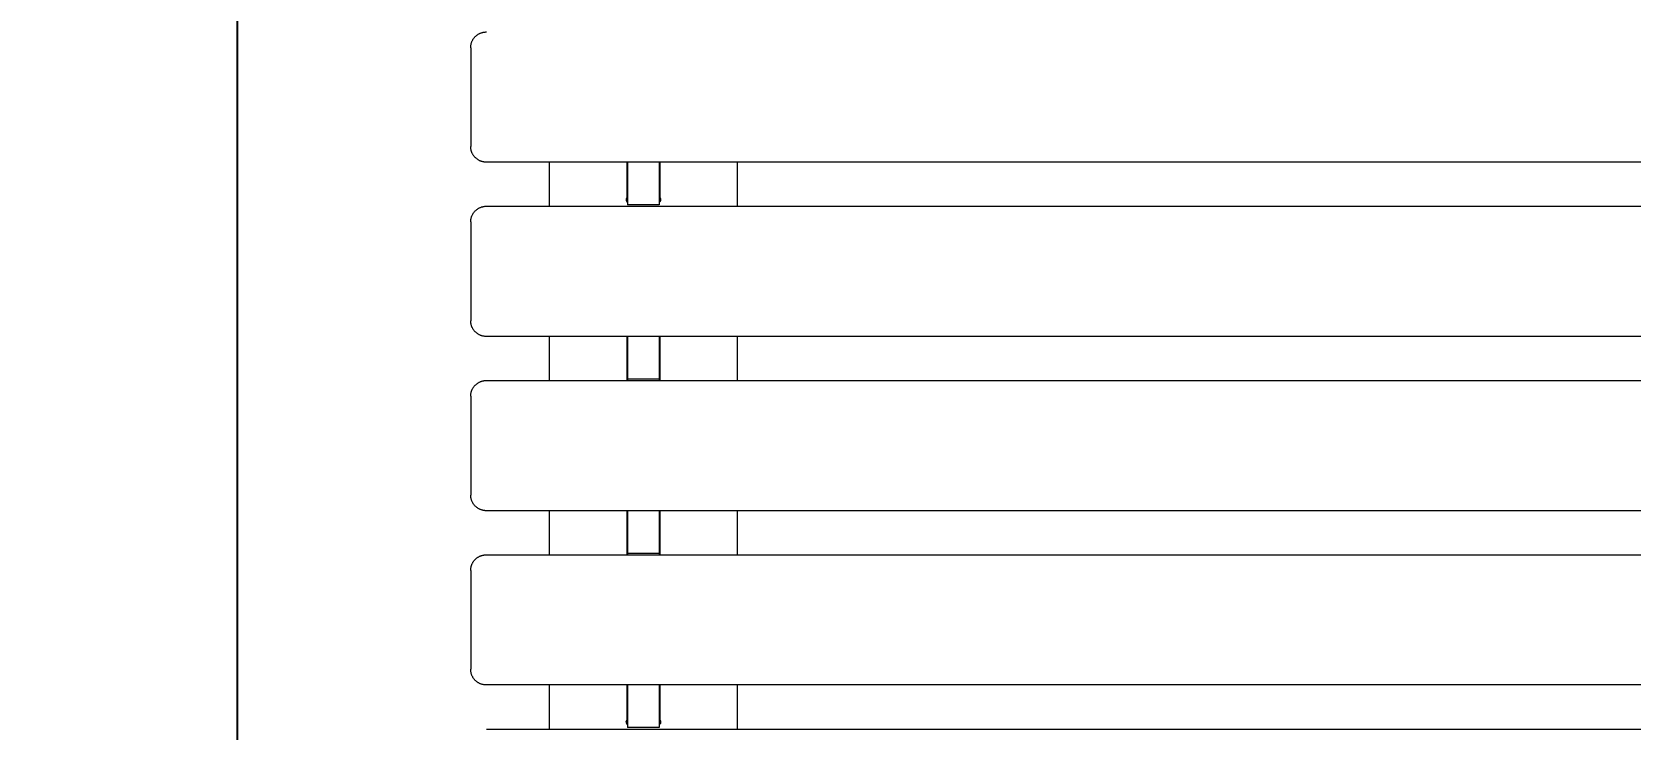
# Model space of a CAD drawing. Header units: millimetres. Extents: x -80 to 4518, y -398 to 2524.
# Drawn here: x -78 to 431, y 1454 to 1676 of the extents above; entities that cross this region are included whole.
import ezdxf

# ---------------------------------------------------------------- set-up
doc = ezdxf.new("R2010")
doc.units = ezdxf.units.MM
doc.layers.add('ZANO_R', color=7, linetype='Continuous', lineweight=0)
doc.layers.add('ZANO_W', color=1, linetype='Continuous', lineweight=0)
doc.styles.add('Arial', font='arial.ttf')
doc.styles.get("Standard").update_dxf_attribs({"font": 'ARIALUNI.TTF'})
doc.dimstyles.new('pl i ang', dxfattribs={"dimtxt": 50, "dimasz": 50, "dimexe": 1.25, "dimexo": 0.625, "dimgap": 10, "dimtad": 1, "dimtoh": 1, "dimtxsty": 'Standard', "dimcen": 2.5, "dimclrd": 1, "dimclre": 1, "dimclrt": 1, "dimadec": 0, "dimazin": 0, "dimtfac": 1, "dimtmove": 0, "dimatfit": 3, "dimfxl": 1, "dimarcsym": 1})

# ---------------------------------------------------------------- blocks, each defined once
blk = doc.blocks.new('*D386')
at = {"layer": 'ZANO_W', "color": 1, "lineweight": -2}
for p, q in [((56.54, 2481.4), (-22.87, 2481.4)), ((-12.87, 2441.4), (-12.87, 1417.51)), ((50.45, 1377.51), (-22.87, 1377.51))]:
    blk.add_line(p, q, dxfattribs=at)
at = {"layer": 'ZANO_W', "color": 1}
for points in [[(-6.2, 2441.4), (-19.53, 2441.4), (-12.87, 2481.4)], [(-19.53, 1417.51), (-6.2, 1417.51), (-12.87, 1377.51)]]:
    blk.add_solid(points, dxfattribs=at)
at = {"layer": 'ZANO_W', "color": 1, "insert": (-43.29, 1929.45), "char_height": 40, "attachment_point": 5, "rotation": 90, "style": 'Arial'}
blk.add_mtext('1104', dxfattribs=at)
blk = doc.blocks.new('*D388')
at = {"layer": 'ZANO_W', "color": 1, "lineweight": -2}
blk.add_line((2189.64, 1454.5), (2185.06, 1488.61), dxfattribs=at)
for start, end in [(97.6419, 180), (52.4545, 75.0482), (202.5937, 225.1874)]:
    blk.add_arc((2199.97, 1377.51), 102.1, start, end, dxfattribs=at)
at = {"layer": 'ZANO_W', "color": 1}
for points in [[(2226.73, 1482.8), (2225.88, 1469.49), (2186.39, 1478.7)], [(2112.24, 1339.59), (2099.17, 1336.97), (2097.87, 1377.51)]]:
    blk.add_solid(points, dxfattribs=at)
at = {"layer": 'ZANO_W', "color": 1, "insert": (2100.03, 1464.93), "char_height": 40, "attachment_point": 5, "rotation": 48.821, "style": 'Arial'}
blk.add_mtext('82%%d', dxfattribs=at)

msp = doc.modelspace()

# ---------------------------------------------------------------- linework, layer by layer
at = {"layer": 'ZANO_R'}
for p, q in [((63.13, 1674.64), (63.26, 1674.75)), ((63.26, 1674.75), (63.39, 1674.86)), ((63.39, 1674.86), (63.52, 1674.97)), ((63.52, 1674.97), (63.66, 1675.07)), ((63.66, 1675.07), (63.8, 1675.17)), ((63.8, 1675.17), (63.95, 1675.26)), ((63.95, 1675.26), (64.09, 1675.34)), ((64.09, 1675.34), (64.24, 1675.42)), ((64.24, 1675.42), (64.4, 1675.5)), ((64.4, 1675.5), (64.55, 1675.57)), ((64.55, 1675.57), (64.71, 1675.64)), ((64.71, 1675.64), (64.87, 1675.7)), ((64.87, 1675.7), (65.03, 1675.75)), ((65.03, 1675.75), (65.19, 1675.8)), ((65.19, 1675.8), (65.36, 1675.84)), ((65.36, 1675.84), (65.53, 1675.88)), ((65.53, 1675.88), (65.69, 1675.91)), ((65.69, 1675.91), (65.86, 1675.94)), ((65.86, 1675.94), (66.03, 1675.96)), ((66.03, 1675.96), (66.2, 1675.97)), ((66.2, 1675.97), (66.37, 1675.98)), ((66.37, 1675.98), (66.54, 1675.98)), ((61.54, 1670.98), (61.55, 1671.16)), ((61.54, 1670.98), (61.54, 1667.26)), ((61.55, 1671.33), (61.57, 1671.5)), ((61.55, 1671.16), (61.55, 1671.33)), ((61.57, 1671.5), (61.59, 1671.67)), ((61.59, 1671.67), (61.62, 1671.83)), ((61.62, 1671.83), (61.65, 1672)), ((61.65, 1672), (61.69, 1672.17)), ((61.69, 1672.17), (61.73, 1672.33)), ((61.73, 1672.33), (61.78, 1672.5)), ((61.78, 1672.5), (61.83, 1672.66)), ((61.83, 1672.66), (61.89, 1672.82)), ((61.89, 1672.82), (61.96, 1672.98)), ((61.96, 1672.98), (62.03, 1673.13)), ((62.03, 1673.13), (62.1, 1673.28)), ((62.1, 1673.28), (62.18, 1673.43)), ((62.18, 1673.43), (62.27, 1673.58)), ((62.27, 1673.58), (62.36, 1673.73)), ((62.36, 1673.73), (62.46, 1673.87)), ((62.46, 1673.87), (62.56, 1674.01)), ((62.56, 1674.01), (62.66, 1674.14)), ((62.66, 1674.14), (62.77, 1674.27)), ((62.77, 1674.27), (62.89, 1674.4)), ((62.89, 1674.4), (63.01, 1674.52)), ((63.01, 1674.52), (63.13, 1674.64)), ((61.54, 1667.26), (61.54, 1639.51)), ((61.55, 1639.34), (61.54, 1639.51)), ((61.55, 1639.17), (61.55, 1639.34)), ((61.57, 1639), (61.55, 1639.17)), ((61.59, 1638.83), (61.57, 1639)), ((61.62, 1638.66), (61.59, 1638.83)), ((61.65, 1638.49), (61.62, 1638.66)), ((61.69, 1638.33), (61.65, 1638.49)), ((61.73, 1638.16), (61.69, 1638.33)), ((61.78, 1638), (61.73, 1638.16)), ((61.83, 1637.84), (61.78, 1638)), ((61.89, 1637.68), (61.83, 1637.84)), ((61.96, 1637.52), (61.89, 1637.68)), ((62.03, 1637.36), (61.96, 1637.52)), ((62.1, 1637.21), (62.03, 1637.36)), ((62.18, 1637.06), (62.1, 1637.21)), ((62.27, 1636.91), (62.18, 1637.06)), ((62.36, 1636.77), (62.27, 1636.91)), ((62.46, 1636.63), (62.36, 1636.77)), ((62.56, 1636.49), (62.46, 1636.63)), ((62.66, 1636.35), (62.56, 1636.49)), ((62.77, 1636.22), (62.66, 1636.35)), ((62.89, 1636.1), (62.77, 1636.22)), ((63.01, 1635.97), (62.89, 1636.1)), ((63.13, 1635.86), (63.01, 1635.97)), ((63.26, 1635.74), (63.13, 1635.86)), ((63.39, 1635.63), (63.26, 1635.74)), ((63.52, 1635.53), (63.39, 1635.63)), ((63.66, 1635.42), (63.52, 1635.53)), ((63.8, 1635.33), (63.66, 1635.42)), ((63.95, 1635.24), (63.8, 1635.33)), ((64.09, 1635.15), (63.95, 1635.24)), ((64.24, 1635.07), (64.09, 1635.15)), ((64.4, 1634.99), (64.24, 1635.07)), ((64.55, 1634.92), (64.4, 1634.99)), ((64.71, 1634.86), (64.55, 1634.92)), ((64.87, 1634.8), (64.71, 1634.86)), ((65.03, 1634.74), (64.87, 1634.8)), ((65.19, 1634.7), (65.03, 1634.74)), ((65.36, 1634.65), (65.19, 1634.7)), ((65.53, 1634.61), (65.36, 1634.65)), ((65.69, 1634.58), (65.53, 1634.61)), ((65.86, 1634.56), (65.69, 1634.58)), ((66.03, 1634.54), (65.86, 1634.56)), ((66.2, 1634.52), (66.03, 1634.54)), ((66.37, 1634.51), (66.2, 1634.52)), ((66.54, 1634.51), (66.37, 1634.51)), ((360.45, 1634.51), (66.54, 1634.51)), ((86.54, 1634.51), (86.54, 1620.48)), ((111.34, 1623.3), (111.34, 1634.51)), ((111.54, 1634.51), (111.54, 1633.43)), ((121.54, 1634.51), (121.54, 1633.43)), ((121.74, 1634.51), (121.74, 1623.3)), ((146.54, 1620.48), (146.54, 1634.51)), ((654.36, 1634.51), (360.45, 1634.51)), ((111.54, 1633.43), (111.54, 1623.52)), ((121.54, 1633.43), (121.54, 1623.52)), ((62.66, 1618.64), (62.77, 1618.77)), ((62.77, 1618.77), (62.89, 1618.89)), ((62.89, 1618.89), (63.01, 1619.02)), ((63.01, 1619.02), (63.13, 1619.14)), ((63.13, 1619.14), (63.26, 1619.25)), ((63.26, 1619.25), (63.39, 1619.36)), ((63.39, 1619.36), (63.52, 1619.47)), ((63.52, 1619.47), (63.66, 1619.57)), ((63.66, 1619.57), (63.8, 1619.66)), ((63.8, 1619.66), (63.95, 1619.75)), ((63.95, 1619.75), (64.09, 1619.84)), ((64.09, 1619.84), (64.24, 1619.92)), ((64.24, 1619.92), (64.4, 1620)), ((64.4, 1620), (64.55, 1620.07)), ((64.55, 1620.07), (64.71, 1620.13)), ((64.71, 1620.13), (64.87, 1620.19)), ((64.87, 1620.19), (65.03, 1620.25)), ((65.03, 1620.25), (65.19, 1620.3)), ((65.19, 1620.3), (65.36, 1620.34)), ((65.36, 1620.34), (65.53, 1620.38)), ((65.53, 1620.38), (65.69, 1620.41)), ((65.69, 1620.41), (65.86, 1620.44)), ((65.86, 1620.44), (66.03, 1620.46)), ((66.03, 1620.46), (66.2, 1620.47)), ((66.2, 1620.47), (66.37, 1620.48)), ((66.37, 1620.48), (66.54, 1620.48)), ((66.54, 1620.48), (360.45, 1620.48)), ((111.06, 1622.69), (111.05, 1622.66)), ((111.05, 1622.66), (111.05, 1622.62)), ((111.05, 1622.62), (111.05, 1622.59)), ((111.05, 1622.59), (111.05, 1622.56)), ((111.05, 1622.56), (111.05, 1622.52)), ((111.05, 1622.52), (111.06, 1622.49)), ((111.07, 1622.79), (111.06, 1622.76)), ((111.06, 1622.76), (111.06, 1622.73)), ((111.06, 1622.73), (111.06, 1622.69)), ((111.06, 1622.49), (111.06, 1622.45)), ((111.06, 1622.45), (111.07, 1622.42)), ((111.08, 1622.83), (111.07, 1622.79)), ((111.07, 1622.42), (111.07, 1622.39)), ((111.07, 1622.39), (111.08, 1622.35)), ((111.09, 1622.86), (111.08, 1622.83)), ((111.08, 1622.35), (111.09, 1622.32)), ((111.1, 1622.89), (111.09, 1622.86)), ((111.1, 1622.83), (111.09, 1622.86)), ((111.09, 1622.32), (111.1, 1622.29)), ((111.11, 1622.92), (111.1, 1622.89)), ((111.11, 1622.8), (111.1, 1622.83)), ((111.1, 1622.29), (111.11, 1622.25)), ((111.12, 1622.96), (111.11, 1622.92)), ((111.12, 1622.77), (111.11, 1622.8)), ((111.11, 1622.25), (111.12, 1622.22)), ((111.13, 1622.99), (111.12, 1622.96)), ((111.13, 1622.74), (111.12, 1622.77)), ((111.12, 1622.22), (111.14, 1622.19)), ((111.15, 1623.02), (111.13, 1622.99)), ((111.15, 1622.71), (111.13, 1622.74)), ((111.14, 1622.19), (111.15, 1622.16)), ((111.16, 1623.05), (111.15, 1623.02)), ((111.16, 1622.68), (111.15, 1622.71)), ((111.15, 1622.16), (111.17, 1622.13)), ((111.18, 1623.08), (111.16, 1623.05)), ((111.18, 1622.65), (111.16, 1622.68)), ((111.17, 1622.13), (111.18, 1622.1)), ((111.19, 1623.11), (111.18, 1623.08)), ((111.19, 1622.62), (111.18, 1622.65)), ((111.18, 1622.1), (111.2, 1622.07)), ((111.21, 1623.14), (111.19, 1623.11)), ((111.21, 1622.59), (111.19, 1622.62)), ((111.2, 1622.07), (111.22, 1622.04)), ((111.23, 1623.17), (111.21, 1623.14)), ((111.23, 1622.56), (111.21, 1622.59)), ((111.22, 1622.04), (111.24, 1622.01)), ((111.25, 1623.19), (111.23, 1623.17)), ((111.25, 1622.54), (111.23, 1622.56)), ((111.24, 1622.01), (111.26, 1621.99)), ((111.27, 1623.22), (111.25, 1623.19)), ((111.27, 1622.51), (111.25, 1622.54)), ((111.26, 1621.99), (111.28, 1621.96)), ((111.3, 1623.25), (111.27, 1623.22)), ((111.29, 1622.48), (111.27, 1622.51)), ((111.28, 1621.96), (111.3, 1621.93)), ((111.31, 1622.46), (111.29, 1622.48)), ((111.32, 1623.27), (111.3, 1623.25)), ((111.3, 1621.93), (111.33, 1621.91)), ((111.33, 1622.44), (111.31, 1622.46)), ((111.34, 1623.3), (111.32, 1623.27)), ((111.36, 1622.41), (111.33, 1622.44)), ((111.33, 1621.91), (111.35, 1621.89)), ((111.35, 1621.89), (111.38, 1621.86)), ((111.38, 1622.39), (111.36, 1622.41)), ((111.41, 1622.37), (111.38, 1622.39)), ((111.38, 1621.86), (111.4, 1621.84)), ((111.4, 1621.84), (111.43, 1621.82)), ((111.43, 1622.35), (111.41, 1622.37)), ((111.46, 1622.33), (111.43, 1622.35)), ((111.43, 1621.82), (111.46, 1621.8)), ((111.49, 1622.31), (111.46, 1622.33)), ((111.46, 1621.8), (111.49, 1621.78)), ((111.51, 1622.29), (111.49, 1622.31)), ((111.49, 1621.78), (111.51, 1621.76)), ((111.54, 1622.27), (111.51, 1622.29)), ((111.51, 1621.76), (111.54, 1621.74)), ((111.54, 1623.52), (111.54, 1620.92)), ((121.54, 1620.92), (111.54, 1620.92)), ((121.54, 1623.52), (121.54, 1620.92)), ((121.57, 1622.29), (121.54, 1622.27)), ((121.57, 1621.76), (121.54, 1621.74)), ((121.6, 1622.31), (121.57, 1622.29)), ((121.6, 1621.78), (121.57, 1621.76)), ((121.63, 1622.33), (121.6, 1622.31)), ((121.63, 1621.8), (121.6, 1621.78)), ((121.65, 1622.35), (121.63, 1622.33)), ((121.66, 1621.82), (121.63, 1621.8)), ((121.68, 1622.37), (121.65, 1622.35)), ((121.68, 1621.84), (121.66, 1621.82)), ((121.7, 1622.39), (121.68, 1622.37)), ((121.71, 1621.86), (121.68, 1621.84)), ((121.73, 1622.41), (121.7, 1622.39)), ((121.73, 1621.89), (121.71, 1621.86)), ((121.75, 1622.44), (121.73, 1622.41)), ((121.76, 1621.91), (121.73, 1621.89)), ((121.74, 1623.3), (121.77, 1623.27)), ((121.77, 1622.46), (121.75, 1622.44)), ((121.78, 1621.93), (121.76, 1621.91)), ((121.77, 1623.27), (121.79, 1623.25)), ((121.8, 1622.48), (121.77, 1622.46)), ((121.8, 1621.96), (121.78, 1621.93)), ((121.79, 1623.25), (121.81, 1623.22)), ((121.82, 1622.51), (121.8, 1622.48)), ((121.83, 1621.99), (121.8, 1621.96)), ((121.81, 1623.22), (121.83, 1623.19)), ((121.84, 1622.54), (121.82, 1622.51)), ((121.83, 1623.19), (121.85, 1623.17)), ((121.85, 1622.01), (121.83, 1621.99)), ((121.86, 1622.56), (121.84, 1622.54)), ((121.85, 1623.17), (121.87, 1623.14)), ((121.87, 1622.04), (121.85, 1622.01)), ((121.88, 1622.59), (121.86, 1622.56)), ((121.87, 1623.14), (121.89, 1623.11)), ((121.88, 1622.07), (121.87, 1622.04)), ((121.89, 1622.62), (121.88, 1622.59)), ((121.9, 1622.1), (121.88, 1622.07)), ((121.89, 1623.11), (121.91, 1623.08)), ((121.91, 1622.65), (121.89, 1622.62)), ((121.92, 1622.13), (121.9, 1622.1)), ((121.91, 1623.08), (121.92, 1623.05)), ((121.93, 1622.68), (121.91, 1622.65)), ((121.92, 1623.05), (121.94, 1623.02)), ((121.93, 1622.16), (121.92, 1622.13)), ((121.94, 1622.71), (121.93, 1622.68)), ((121.95, 1622.19), (121.93, 1622.16)), ((121.94, 1623.02), (121.95, 1622.99)), ((121.95, 1622.74), (121.94, 1622.71)), ((121.95, 1622.99), (121.97, 1622.96)), ((121.97, 1622.77), (121.95, 1622.74)), ((121.96, 1622.22), (121.95, 1622.19)), ((121.97, 1622.25), (121.96, 1622.22)), ((121.97, 1622.96), (121.98, 1622.92)), ((121.98, 1622.8), (121.97, 1622.77)), ((121.99, 1622.29), (121.97, 1622.25)), ((121.98, 1622.92), (121.99, 1622.89)), ((121.99, 1622.83), (121.98, 1622.8)), ((121.99, 1622.89), (122, 1622.86)), ((122, 1622.86), (121.99, 1622.83)), ((122, 1622.32), (121.99, 1622.29)), ((122, 1622.86), (122.01, 1622.83)), ((122.01, 1622.35), (122, 1622.32)), ((122.01, 1622.83), (122.02, 1622.79)), ((122.02, 1622.42), (122.01, 1622.39)), ((122.01, 1622.39), (122.01, 1622.35)), ((122.02, 1622.79), (122.02, 1622.76)), ((122.02, 1622.76), (122.03, 1622.73)), ((122.03, 1622.45), (122.02, 1622.42)), ((122.03, 1622.73), (122.03, 1622.69)), ((122.03, 1622.69), (122.03, 1622.66)), ((122.03, 1622.66), (122.04, 1622.62)), ((122.04, 1622.59), (122.03, 1622.56)), ((122.03, 1622.56), (122.03, 1622.52)), ((122.03, 1622.52), (122.03, 1622.49)), ((122.03, 1622.49), (122.03, 1622.45)), ((122.04, 1622.62), (122.04, 1622.59)), ((360.45, 1620.48), (654.36, 1620.48)), ((61.54, 1615.48), (61.55, 1615.65)), ((61.54, 1615.48), (61.54, 1611.76)), ((61.55, 1615.82), (61.57, 1615.99)), ((61.55, 1615.65), (61.55, 1615.82)), ((61.57, 1615.99), (61.59, 1616.16)), ((61.59, 1616.16), (61.62, 1616.33)), ((61.62, 1616.33), (61.65, 1616.5)), ((61.65, 1616.5), (61.69, 1616.67)), ((61.69, 1616.67), (61.73, 1616.83)), ((61.73, 1616.83), (61.78, 1616.99)), ((61.78, 1616.99), (61.83, 1617.16)), ((61.83, 1617.16), (61.89, 1617.32)), ((61.89, 1617.32), (61.96, 1617.47)), ((61.96, 1617.47), (62.03, 1617.63)), ((62.03, 1617.63), (62.1, 1617.78)), ((62.1, 1617.78), (62.18, 1617.93)), ((62.18, 1617.93), (62.27, 1618.08)), ((62.27, 1618.08), (62.36, 1618.22)), ((62.36, 1618.22), (62.46, 1618.37)), ((62.46, 1618.37), (62.56, 1618.5)), ((62.56, 1618.5), (62.66, 1618.64)), ((61.54, 1611.76), (61.54, 1584.01)), ((61.55, 1583.84), (61.54, 1584.01)), ((61.55, 1583.67), (61.55, 1583.84)), ((61.57, 1583.5), (61.55, 1583.67)), ((61.59, 1583.33), (61.57, 1583.5)), ((61.62, 1583.16), (61.59, 1583.33)), ((61.65, 1582.99), (61.62, 1583.16)), ((61.69, 1582.82), (61.65, 1582.99)), ((61.73, 1582.66), (61.69, 1582.82)), ((61.78, 1582.49), (61.73, 1582.66)), ((61.83, 1582.33), (61.78, 1582.49)), ((61.89, 1582.17), (61.83, 1582.33)), ((61.96, 1582.01), (61.89, 1582.17)), ((62.03, 1581.86), (61.96, 1582.01)), ((62.1, 1581.71), (62.03, 1581.86)), ((62.18, 1581.56), (62.1, 1581.71)), ((62.27, 1581.41), (62.18, 1581.56)), ((62.36, 1581.26), (62.27, 1581.41)), ((62.46, 1581.12), (62.36, 1581.26)), ((62.56, 1580.99), (62.46, 1581.12)), ((62.66, 1580.85), (62.56, 1580.99)), ((62.77, 1580.72), (62.66, 1580.85)), ((62.89, 1580.59), (62.77, 1580.72)), ((63.01, 1580.47), (62.89, 1580.59)), ((63.13, 1580.35), (63.01, 1580.47)), ((63.26, 1580.24), (63.13, 1580.35)), ((63.39, 1580.13), (63.26, 1580.24)), ((63.52, 1580.02), (63.39, 1580.13)), ((63.66, 1579.92), (63.52, 1580.02)), ((63.8, 1579.83), (63.66, 1579.92)), ((63.95, 1579.73), (63.8, 1579.83)), ((64.09, 1579.65), (63.95, 1579.73)), ((64.24, 1579.57), (64.09, 1579.65)), ((64.4, 1579.49), (64.24, 1579.57)), ((64.55, 1579.42), (64.4, 1579.49)), ((64.71, 1579.36), (64.55, 1579.42)), ((64.87, 1579.3), (64.71, 1579.36)), ((65.03, 1579.24), (64.87, 1579.3)), ((65.19, 1579.19), (65.03, 1579.24)), ((65.36, 1579.15), (65.19, 1579.19)), ((65.53, 1579.11), (65.36, 1579.15)), ((65.69, 1579.08), (65.53, 1579.11)), ((65.86, 1579.05), (65.69, 1579.08)), ((66.03, 1579.03), (65.86, 1579.05)), ((66.2, 1579.02), (66.03, 1579.03)), ((66.37, 1579.01), (66.2, 1579.02)), ((66.54, 1579.01), (66.37, 1579.01)), ((360.45, 1579.01), (66.54, 1579.01)), ((86.54, 1579.01), (86.54, 1564.98)), ((111.34, 1564.98), (111.34, 1579.01)), ((111.54, 1579.01), (111.54, 1577.93)), ((121.54, 1579.01), (121.54, 1577.93)), ((121.74, 1579.01), (121.74, 1564.98)), ((146.54, 1564.98), (146.54, 1579.01)), ((654.36, 1579.01), (360.45, 1579.01)), ((111.54, 1577.93), (111.54, 1568.02)), ((121.54, 1577.93), (121.54, 1568.02)), ((111.54, 1568.02), (111.54, 1565.42)), ((121.54, 1568.02), (121.54, 1565.42)), ((62.27, 1562.58), (62.36, 1562.72)), ((62.36, 1562.72), (62.46, 1562.86)), ((62.46, 1562.86), (62.56, 1563)), ((62.56, 1563), (62.66, 1563.13)), ((62.66, 1563.13), (62.77, 1563.27)), ((62.77, 1563.27), (62.89, 1563.39)), ((62.89, 1563.39), (63.01, 1563.51)), ((63.01, 1563.51), (63.13, 1563.63)), ((63.13, 1563.63), (63.26, 1563.75)), ((63.26, 1563.75), (63.39, 1563.86)), ((63.39, 1563.86), (63.52, 1563.96)), ((63.52, 1563.96), (63.66, 1564.06)), ((63.66, 1564.06), (63.8, 1564.16)), ((63.8, 1564.16), (63.95, 1564.25)), ((63.95, 1564.25), (64.09, 1564.34)), ((64.09, 1564.34), (64.24, 1564.42)), ((64.24, 1564.42), (64.4, 1564.49)), ((64.4, 1564.49), (64.55, 1564.57)), ((64.55, 1564.57), (64.71, 1564.63)), ((64.71, 1564.63), (64.87, 1564.69)), ((64.87, 1564.69), (65.03, 1564.74)), ((65.03, 1564.74), (65.19, 1564.79)), ((65.19, 1564.79), (65.36, 1564.84)), ((65.36, 1564.84), (65.53, 1564.87)), ((65.53, 1564.87), (65.69, 1564.91)), ((65.69, 1564.91), (65.86, 1564.93)), ((65.86, 1564.93), (66.03, 1564.95)), ((66.03, 1564.95), (66.2, 1564.97)), ((66.2, 1564.97), (66.37, 1564.98)), ((66.37, 1564.98), (66.54, 1564.98)), ((66.54, 1564.98), (360.45, 1564.98)), ((111.54, 1565.42), (111.54, 1564.98)), ((121.54, 1565.42), (111.54, 1565.42)), ((121.54, 1565.42), (121.54, 1564.98)), ((360.45, 1564.98), (654.36, 1564.98)), ((61.54, 1559.98), (61.55, 1560.15)), ((61.54, 1559.98), (61.54, 1556.26)), ((61.55, 1560.32), (61.57, 1560.49)), ((61.55, 1560.15), (61.55, 1560.32)), ((61.57, 1560.49), (61.59, 1560.66)), ((61.59, 1560.66), (61.62, 1560.83)), ((61.62, 1560.83), (61.65, 1561)), ((61.65, 1561), (61.69, 1561.16)), ((61.69, 1561.16), (61.73, 1561.33)), ((61.73, 1561.33), (61.78, 1561.49)), ((61.78, 1561.49), (61.83, 1561.65)), ((61.83, 1561.65), (61.89, 1561.81)), ((61.89, 1561.81), (61.96, 1561.97)), ((61.96, 1561.97), (62.03, 1562.13)), ((62.03, 1562.13), (62.1, 1562.28)), ((62.1, 1562.28), (62.18, 1562.43)), ((62.18, 1562.43), (62.27, 1562.58)), ((61.54, 1556.26), (61.54, 1528.5)), ((61.55, 1528.33), (61.54, 1528.5)), ((61.55, 1528.16), (61.55, 1528.33)), ((61.57, 1527.99), (61.55, 1528.16)), ((61.59, 1527.82), (61.57, 1527.99)), ((61.62, 1527.65), (61.59, 1527.82)), ((61.65, 1527.49), (61.62, 1527.65)), ((61.69, 1527.32), (61.65, 1527.49)), ((61.73, 1527.16), (61.69, 1527.32)), ((61.78, 1526.99), (61.73, 1527.16)), ((61.83, 1526.83), (61.78, 1526.99)), ((61.89, 1526.67), (61.83, 1526.83)), ((61.96, 1526.51), (61.89, 1526.67)), ((62.03, 1526.36), (61.96, 1526.51)), ((62.1, 1526.2), (62.03, 1526.36)), ((62.18, 1526.05), (62.1, 1526.2)), ((62.27, 1525.91), (62.18, 1526.05)), ((62.36, 1525.76), (62.27, 1525.91)), ((62.46, 1525.62), (62.36, 1525.76)), ((62.56, 1525.48), (62.46, 1525.62)), ((62.66, 1525.35), (62.56, 1525.48)), ((62.77, 1525.22), (62.66, 1525.35)), ((62.89, 1525.09), (62.77, 1525.22)), ((63.01, 1524.97), (62.89, 1525.09)), ((63.13, 1524.85), (63.01, 1524.97)), ((63.26, 1524.74), (63.13, 1524.85)), ((63.39, 1524.63), (63.26, 1524.74)), ((63.52, 1524.52), (63.39, 1524.63)), ((63.66, 1524.42), (63.52, 1524.52)), ((63.8, 1524.32), (63.66, 1524.42)), ((63.95, 1524.23), (63.8, 1524.32)), ((64.09, 1524.15), (63.95, 1524.23)), ((64.24, 1524.06), (64.09, 1524.15)), ((64.4, 1523.99), (64.24, 1524.06)), ((64.55, 1523.92), (64.4, 1523.99)), ((64.71, 1523.85), (64.55, 1523.92)), ((64.87, 1523.79), (64.71, 1523.85)), ((65.03, 1523.74), (64.87, 1523.79)), ((65.19, 1523.69), (65.03, 1523.74)), ((65.36, 1523.65), (65.19, 1523.69)), ((65.53, 1523.61), (65.36, 1523.65)), ((65.69, 1523.58), (65.53, 1523.61)), ((65.86, 1523.55), (65.69, 1523.58)), ((66.03, 1523.53), (65.86, 1523.55)), ((66.2, 1523.52), (66.03, 1523.53)), ((66.37, 1523.51), (66.2, 1523.52)), ((66.54, 1523.5), (66.37, 1523.51)), ((360.45, 1523.5), (66.54, 1523.5)), ((86.54, 1523.5), (86.54, 1509.48)), ((111.34, 1509.48), (111.34, 1523.5)), ((111.54, 1523.5), (111.54, 1522.42)), ((111.54, 1522.42), (111.54, 1512.51)), ((121.54, 1523.5), (121.54, 1522.42)), ((121.54, 1522.42), (121.54, 1512.51)), ((121.74, 1523.5), (121.74, 1509.48)), ((146.54, 1509.48), (146.54, 1523.5)), ((654.36, 1523.5), (360.45, 1523.5)), ((111.54, 1512.51), (111.54, 1509.91)), ((121.54, 1512.51), (121.54, 1509.91)), ((62.03, 1506.62), (62.1, 1506.78)), ((62.1, 1506.78), (62.18, 1506.93)), ((62.18, 1506.93), (62.27, 1507.07)), ((62.27, 1507.07), (62.36, 1507.22)), ((62.36, 1507.22), (62.46, 1507.36)), ((62.46, 1507.36), (62.56, 1507.5)), ((62.56, 1507.5), (62.66, 1507.63)), ((62.66, 1507.63), (62.77, 1507.76)), ((62.77, 1507.76), (62.89, 1507.89)), ((62.89, 1507.89), (63.01, 1508.01)), ((63.01, 1508.01), (63.13, 1508.13)), ((63.13, 1508.13), (63.26, 1508.25)), ((63.26, 1508.25), (63.39, 1508.36)), ((63.39, 1508.36), (63.52, 1508.46)), ((63.52, 1508.46), (63.66, 1508.56)), ((63.66, 1508.56), (63.8, 1508.66)), ((63.8, 1508.66), (63.95, 1508.75)), ((63.95, 1508.75), (64.09, 1508.83)), ((64.09, 1508.83), (64.24, 1508.92)), ((64.24, 1508.92), (64.4, 1508.99)), ((64.4, 1508.99), (64.55, 1509.06)), ((64.55, 1509.06), (64.71, 1509.13)), ((64.71, 1509.13), (64.87, 1509.19)), ((64.87, 1509.19), (65.03, 1509.24)), ((65.03, 1509.24), (65.19, 1509.29)), ((65.19, 1509.29), (65.36, 1509.33)), ((65.36, 1509.33), (65.53, 1509.37)), ((65.53, 1509.37), (65.69, 1509.4)), ((65.69, 1509.4), (65.86, 1509.43)), ((65.86, 1509.43), (66.03, 1509.45)), ((66.03, 1509.45), (66.2, 1509.46)), ((66.2, 1509.46), (66.37, 1509.47)), ((66.37, 1509.47), (66.54, 1509.48)), ((66.54, 1509.48), (360.45, 1509.48)), ((111.54, 1509.91), (111.54, 1509.48)), ((121.54, 1509.91), (111.54, 1509.91)), ((121.54, 1509.91), (121.54, 1509.48)), ((360.45, 1509.48), (654.36, 1509.48)), ((61.54, 1504.48), (61.55, 1504.65)), ((61.54, 1504.48), (61.54, 1500.75)), ((61.55, 1504.82), (61.57, 1504.99)), ((61.55, 1504.65), (61.55, 1504.82)), ((61.57, 1504.99), (61.59, 1505.16)), ((61.59, 1505.16), (61.62, 1505.33)), ((61.62, 1505.33), (61.65, 1505.49)), ((61.65, 1505.49), (61.69, 1505.66)), ((61.69, 1505.66), (61.73, 1505.83)), ((61.73, 1505.83), (61.78, 1505.99)), ((61.78, 1505.99), (61.83, 1506.15)), ((61.83, 1506.15), (61.89, 1506.31)), ((61.89, 1506.31), (61.96, 1506.47)), ((61.96, 1506.47), (62.03, 1506.62)), ((61.54, 1500.75), (61.54, 1473)), ((61.55, 1472.83), (61.54, 1473)), ((61.55, 1472.66), (61.55, 1472.83)), ((61.57, 1472.49), (61.55, 1472.66)), ((61.59, 1472.32), (61.57, 1472.49)), ((61.62, 1472.15), (61.59, 1472.32)), ((61.65, 1471.98), (61.62, 1472.15)), ((61.69, 1471.82), (61.65, 1471.98)), ((61.73, 1471.65), (61.69, 1471.82)), ((61.78, 1471.49), (61.73, 1471.65)), ((61.83, 1471.33), (61.78, 1471.49)), ((61.89, 1471.17), (61.83, 1471.33)), ((61.96, 1471.01), (61.89, 1471.17)), ((62.03, 1470.85), (61.96, 1471.01)), ((62.1, 1470.7), (62.03, 1470.85)), ((62.18, 1470.55), (62.1, 1470.7)), ((62.27, 1470.4), (62.18, 1470.55)), ((62.36, 1470.26), (62.27, 1470.4)), ((62.46, 1470.12), (62.36, 1470.26)), ((62.56, 1469.98), (62.46, 1470.12)), ((62.66, 1469.85), (62.56, 1469.98)), ((62.77, 1469.72), (62.66, 1469.85)), ((62.89, 1469.59), (62.77, 1469.72)), ((63.01, 1469.47), (62.89, 1469.59)), ((63.13, 1469.35), (63.01, 1469.47)), ((63.26, 1469.23), (63.13, 1469.35)), ((63.39, 1469.12), (63.26, 1469.23)), ((63.52, 1469.02), (63.39, 1469.12)), ((63.66, 1468.92), (63.52, 1469.02)), ((63.8, 1468.82), (63.66, 1468.92)), ((63.95, 1468.73), (63.8, 1468.82)), ((64.09, 1468.64), (63.95, 1468.73)), ((64.24, 1468.56), (64.09, 1468.64)), ((64.4, 1468.49), (64.24, 1468.56)), ((64.55, 1468.42), (64.4, 1468.49)), ((64.71, 1468.35), (64.55, 1468.42)), ((64.87, 1468.29), (64.71, 1468.35)), ((65.03, 1468.24), (64.87, 1468.29)), ((65.19, 1468.19), (65.03, 1468.24)), ((65.36, 1468.14), (65.19, 1468.19)), ((65.53, 1468.11), (65.36, 1468.14)), ((65.69, 1468.07), (65.53, 1468.11)), ((65.86, 1468.05), (65.69, 1468.07)), ((66.03, 1468.03), (65.86, 1468.05)), ((66.2, 1468.01), (66.03, 1468.03)), ((66.37, 1468), (66.2, 1468.01)), ((66.54, 1468), (66.37, 1468)), ((360.45, 1468), (66.54, 1468)), ((86.54, 1468), (86.54, 1453.97)), ((111.34, 1456.89), (111.34, 1468)), ((111.54, 1468), (111.54, 1466.92)), ((111.54, 1466.92), (111.54, 1457.01)), ((121.54, 1468), (121.54, 1466.92)), ((121.54, 1466.92), (121.54, 1457.01)), ((121.74, 1468), (121.74, 1456.89)), ((146.54, 1453.97), (146.54, 1468)), ((654.36, 1468), (360.45, 1468)), ((111.06, 1456.28), (111.05, 1456.25)), ((111.05, 1456.25), (111.05, 1456.21)), ((111.05, 1456.21), (111.05, 1456.18)), ((111.05, 1456.18), (111.05, 1456.15)), ((111.05, 1456.15), (111.05, 1456.11)), ((111.05, 1456.11), (111.06, 1456.08)), ((111.07, 1456.38), (111.06, 1456.35)), ((111.06, 1456.35), (111.06, 1456.32)), ((111.06, 1456.32), (111.06, 1456.28)), ((111.06, 1456.08), (111.06, 1456.04)), ((111.06, 1456.04), (111.07, 1456.01)), ((111.08, 1456.42), (111.07, 1456.38)), ((111.07, 1456.01), (111.07, 1455.98)), ((111.07, 1455.98), (111.08, 1455.94)), ((111.09, 1456.45), (111.08, 1456.42)), ((111.08, 1455.94), (111.09, 1455.91)), ((111.1, 1456.48), (111.09, 1456.45)), ((111.1, 1456.42), (111.09, 1456.45)), ((111.09, 1455.91), (111.1, 1455.88)), ((111.11, 1456.52), (111.1, 1456.48)), ((111.11, 1456.39), (111.1, 1456.42)), ((111.1, 1455.88), (111.11, 1455.85)), ((111.12, 1456.55), (111.11, 1456.52)), ((111.12, 1456.36), (111.11, 1456.39)), ((111.11, 1455.85), (111.12, 1455.81)), ((111.13, 1456.58), (111.12, 1456.55)), ((111.13, 1456.33), (111.12, 1456.36)), ((111.12, 1455.81), (111.14, 1455.78)), ((111.15, 1456.61), (111.13, 1456.58)), ((111.15, 1456.3), (111.13, 1456.33)), ((111.16, 1456.64), (111.15, 1456.61)), ((111.16, 1456.27), (111.15, 1456.3)), ((111.18, 1456.67), (111.16, 1456.64)), ((111.18, 1456.24), (111.16, 1456.27)), ((111.19, 1456.7), (111.18, 1456.67)), ((111.19, 1456.21), (111.18, 1456.24)), ((111.21, 1456.73), (111.19, 1456.7)), ((111.21, 1456.18), (111.19, 1456.21)), ((111.23, 1456.76), (111.21, 1456.73)), ((111.23, 1456.15), (111.21, 1456.18)), ((111.25, 1456.79), (111.23, 1456.76)), ((111.25, 1456.13), (111.23, 1456.15)), ((111.27, 1456.81), (111.25, 1456.79)), ((111.27, 1456.1), (111.25, 1456.13)), ((111.3, 1456.84), (111.27, 1456.81)), ((111.29, 1456.08), (111.27, 1456.1)), ((111.31, 1456.05), (111.29, 1456.08)), ((111.32, 1456.86), (111.3, 1456.84)), ((111.33, 1456.03), (111.31, 1456.05)), ((111.34, 1456.89), (111.32, 1456.86)), ((111.36, 1456), (111.33, 1456.03)), ((111.38, 1455.98), (111.36, 1456)), ((111.41, 1455.96), (111.38, 1455.98)), ((111.43, 1455.94), (111.41, 1455.96)), ((111.46, 1455.92), (111.43, 1455.94)), ((111.49, 1455.9), (111.46, 1455.92)), ((111.51, 1455.88), (111.49, 1455.9)), ((111.54, 1455.86), (111.51, 1455.88)), ((111.54, 1457.01), (111.54, 1454.41)), ((121.54, 1457.01), (121.54, 1454.41)), ((121.57, 1455.88), (121.54, 1455.86)), ((121.6, 1455.9), (121.57, 1455.88)), ((121.63, 1455.92), (121.6, 1455.9)), ((121.65, 1455.94), (121.63, 1455.92)), ((121.68, 1455.96), (121.65, 1455.94)), ((121.7, 1455.98), (121.68, 1455.96)), ((121.73, 1456), (121.7, 1455.98)), ((121.75, 1456.03), (121.73, 1456)), ((121.74, 1456.89), (121.77, 1456.86)), ((121.77, 1456.05), (121.75, 1456.03)), ((121.77, 1456.86), (121.79, 1456.84)), ((121.8, 1456.08), (121.77, 1456.05)), ((121.79, 1456.84), (121.81, 1456.81)), ((121.82, 1456.1), (121.8, 1456.08)), ((121.81, 1456.81), (121.83, 1456.79)), ((121.84, 1456.13), (121.82, 1456.1)), ((121.83, 1456.79), (121.85, 1456.76)), ((121.86, 1456.15), (121.84, 1456.13)), ((121.85, 1456.76), (121.87, 1456.73)), ((121.88, 1456.18), (121.86, 1456.15)), ((121.87, 1456.73), (121.89, 1456.7)), ((121.89, 1456.21), (121.88, 1456.18)), ((121.89, 1456.7), (121.91, 1456.67)), ((121.91, 1456.24), (121.89, 1456.21)), ((121.91, 1456.67), (121.92, 1456.64)), ((121.93, 1456.27), (121.91, 1456.24)), ((121.92, 1456.64), (121.94, 1456.61)), ((121.94, 1456.3), (121.93, 1456.27)), ((121.94, 1456.61), (121.95, 1456.58)), ((121.95, 1456.33), (121.94, 1456.3)), ((121.95, 1456.58), (121.97, 1456.55)), ((121.97, 1456.36), (121.95, 1456.33)), ((121.96, 1455.81), (121.95, 1455.78)), ((121.97, 1455.85), (121.96, 1455.81)), ((121.97, 1456.55), (121.98, 1456.52)), ((121.98, 1456.39), (121.97, 1456.36)), ((121.99, 1455.88), (121.97, 1455.85)), ((121.98, 1456.52), (121.99, 1456.48)), ((121.99, 1456.42), (121.98, 1456.39)), ((121.99, 1456.48), (122, 1456.45)), ((122, 1456.45), (121.99, 1456.42)), ((122, 1455.91), (121.99, 1455.88)), ((122, 1456.45), (122.01, 1456.42)), ((122.01, 1455.94), (122, 1455.91)), ((122.01, 1456.42), (122.02, 1456.38)), ((122.02, 1456.01), (122.01, 1455.98)), ((122.01, 1455.98), (122.01, 1455.94)), ((122.02, 1456.38), (122.02, 1456.35)), ((122.02, 1456.35), (122.03, 1456.32)), ((122.03, 1456.04), (122.02, 1456.01)), ((122.03, 1456.32), (122.03, 1456.28)), ((122.03, 1456.28), (122.03, 1456.25)), ((122.03, 1456.25), (122.04, 1456.21)), ((122.04, 1456.18), (122.03, 1456.15)), ((122.03, 1456.15), (122.03, 1456.11)), ((122.03, 1456.11), (122.03, 1456.08)), ((122.03, 1456.08), (122.03, 1456.04)), ((122.04, 1456.21), (122.04, 1456.18)), ((66.54, 1453.97), (360.45, 1453.97)), ((111.14, 1455.78), (111.15, 1455.75)), ((111.15, 1455.75), (111.17, 1455.72)), ((111.17, 1455.72), (111.18, 1455.69)), ((111.18, 1455.69), (111.2, 1455.66)), ((111.2, 1455.66), (111.22, 1455.63)), ((111.22, 1455.63), (111.24, 1455.61)), ((111.24, 1455.61), (111.26, 1455.58)), ((111.26, 1455.58), (111.28, 1455.55)), ((111.28, 1455.55), (111.3, 1455.53)), ((111.3, 1455.53), (111.33, 1455.5)), ((111.33, 1455.5), (111.35, 1455.48)), ((111.35, 1455.48), (111.38, 1455.45)), ((111.38, 1455.45), (111.4, 1455.43)), ((111.4, 1455.43), (111.43, 1455.41)), ((111.43, 1455.41), (111.46, 1455.39)), ((111.46, 1455.39), (111.49, 1455.37)), ((111.49, 1455.37), (111.51, 1455.35)), ((111.51, 1455.35), (111.54, 1455.33)), ((121.54, 1454.41), (111.54, 1454.41)), ((121.57, 1455.35), (121.54, 1455.33)), ((121.6, 1455.37), (121.57, 1455.35)), ((121.63, 1455.39), (121.6, 1455.37)), ((121.66, 1455.41), (121.63, 1455.39)), ((121.68, 1455.43), (121.66, 1455.41)), ((121.71, 1455.45), (121.68, 1455.43)), ((121.73, 1455.48), (121.71, 1455.45)), ((121.76, 1455.5), (121.73, 1455.48)), ((121.78, 1455.53), (121.76, 1455.5)), ((121.8, 1455.55), (121.78, 1455.53)), ((121.83, 1455.58), (121.8, 1455.55)), ((121.85, 1455.61), (121.83, 1455.58)), ((121.87, 1455.63), (121.85, 1455.61)), ((121.88, 1455.66), (121.87, 1455.63)), ((121.9, 1455.69), (121.88, 1455.66)), ((121.92, 1455.72), (121.9, 1455.69)), ((121.93, 1455.75), (121.92, 1455.72)), ((121.95, 1455.78), (121.93, 1455.75)), ((360.45, 1453.97), (654.36, 1453.97))]:
    msp.add_line(p, q, dxfattribs=at)

# ---------------------------------------------------------------- dimensions: what is measured, and where the dimension line sits
at = {"layer": 'ZANO_W'}
dim = msp.add_linear_dim(base=(-12.87, 1377.51), p1=(66.54, 2481.4), p2=(60.45, 1377.51), angle=90, dimstyle='pl i ang', override={"dimtxt": 40, "dimasz": 40, "dimexe": 10, "dimexo": 10, "dimtoh": 0, "dimdec": 0, "dimtxsty": 'Arial', "dimtdec": 0, "dimtmove": 1}, dxfattribs=at)
dim.commit()
dim.dimension.update_dxf_attribs({"geometry": '*D386', "text_midpoint": (-43.29, 1929.45)})
dim = msp.add_angular_dim_2l(base=(2141.27, 1461.04), line1=((-78.2, 1377.51), (3090.51, 1377.51)), line2=((2194.69, 1416.83), (2190.97, 1444.59)), dimstyle='pl i ang', override={"dimtxt": 40, "dimasz": 40, "dimexe": 10, "dimexo": 10, "dimtoh": 0, "dimdec": 0, "dimtxsty": 'Arial', "dimtdec": 0, "dimtmove": 1}, dxfattribs=at)
dim.commit()
dim.dimension.update_dxf_attribs({"geometry": '*D388', "text_midpoint": (2100.03, 1464.93)})

doc.saveas('drawing.dxf')
